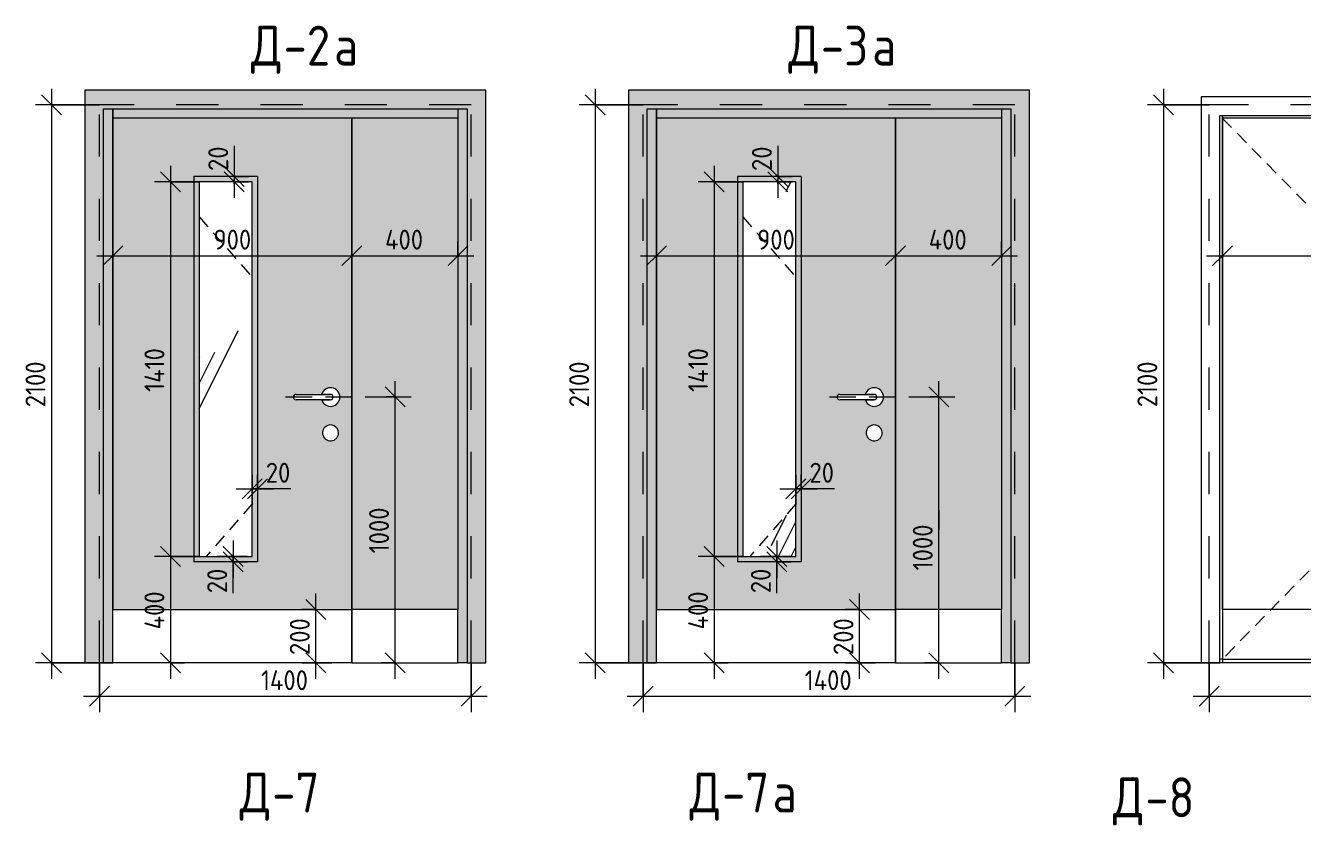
# Model space of a CAD drawing. Header units: millimetres. Extents: x -11619 to 28531, y -388 to 22769.
# Drawn here: x -11619 to -6810, y 19759 to 22769 of the extents above; entities that cross this region are included whole.
import ezdxf

# ---------------------------------------------------------------- set-up
doc = ezdxf.new("R2010")
doc.units = ezdxf.units.MM
for name, pattern in [('200_ШТРИХ__ш1_п0_6_', [80, 50, -30]), ('ADSK_Штрих_ш2 п1', [150, 100, -50]), ('Штрих', [317.5, 158.75, -158.75])]:
    doc.linetypes.add(name, pattern=pattern)
for name, color, linetype, lineweight in [('A-ANNO-DIMS', 7, 'Continuous', 9), ('A-ANNO-DIMS-50', 7, 'Continuous', 9), ('A-DETL-1', 7, 'ADSK_Штрих_ш2 п1', 9), ('A-DOOR', 7, 'Штрих', 9), ('A-DOOR-1', 7, 'Continuous', 9), ('A-DOOR-2', 7, '200_ШТРИХ__ш1_п0_6_', 9), ('A-DOOR-FRAM', 7, 'Continuous', 9), ('G-ANNO-TEXT', 7, 'Continuous', 9)]:
    doc.layers.add(name, color=color, linetype=linetype, lineweight=lineweight)
doc.styles.add('GOST Common', font='GOST_Common.ttf', dxfattribs={"width": 0.9, "height": 150})
doc.styles.add('ISOCPEUR', font='isocpeur.ttf', dxfattribs={"width": 0.9, "height": 75})
doc.dimstyles.new('ISO-1_5', dxfattribs={"dimscale": 304.8, "dimtxt": 74.698588, "dimasz": 0.246063, "dimexe": 0.19685, "dimexo": 0, "dimgap": 0, "dimtad": 1, "dimdec": 0, "dimrnd": 10, "dimzin": 0, "dimdsep": 46, "dimtxsty": 'ISOCPEUR', "dimblk1": 'OBLIQUE', "dimblk2": 'OBLIQUE', "dimsah": 1, "dimcen": 0.09, "dimdle": 0.19685, "dimazin": 0, "dimtfac": 1, "dimtdec": 4, "dimtix": 1, "dimtmove": 0, "dimatfit": 3, "dimfxl": 1, "dimtvp": 1, "dimtolj": 1, "dimtzin": 0, "dimarcsym": 2})
doc.dimstyles.new('ISO-1_5_1', dxfattribs={"dimscale": 304.8, "dimtxt": 74.698588, "dimasz": 0.246063, "dimexe": 0.19685, "dimexo": 0, "dimgap": 0, "dimtad": 1, "dimdec": 0, "dimrnd": 10, "dimzin": 0, "dimdsep": 46, "dimtxsty": 'ISOCPEUR', "dimblk1": 'OBLIQUE', "dimblk2": 'OBLIQUE', "dimsah": 1, "dimcen": 0.09, "dimdle": 0.19685, "dimazin": 0, "dimtfac": 1, "dimtdec": 4, "dimtix": 1, "dimtmove": 1, "dimatfit": 3, "dimfxl": 1, "dimtvp": 1, "dimtolj": 1, "dimtzin": 0, "dimarcsym": 2})
pattern_1 = [(63.435, (127, 63.5), (-511.167, 1533.495), [635, -381, 635, -381, -807.806]), (63.435, (127, 63.5), (-511.167, 1533.495), [-2032, 254, -553.806]), (63.435, (95.2, 95.2), (-511.167, 1533.495), [508, -635, 381, -381, -934.806]), (63.435, (95.2, 95.2), (-511.167, 1533.495), [-1905, 444.5, -490.306]), (63.435, (95.2, 190.5), (-511.167, 1533.495), [381, -762, 254, -381, -1061.806]), (63.435, (95.2, 190.5), (-511.167, 1533.495), [-1778, 571.5, -490.306]), (63.435, (190.5, 95.2), (-511.167, 1533.495), [381, -762, 317.5, -12809.3]), (63.435, (285.8, 190.5), (-511.167, 1533.495), [190.5, -952.5, 127, -12999.8]), (63.435, (127, 349.2), (-511.167, 1533.495), [127, -952.5, 127, -508, -1125.306]), (63.435, (127, 349.2), (-511.167, 1533.495), [-1714.5, 317.5, -807.806]), (63.435, (698.5, 254), (-511.167, 1533.495), [635, -952.5, 762, -503.006]), (63.435, (698.5, 158.8), (-511.167, 1533.495), [889, -635, 952.5, -376.006]), (63.435, (762, 190.5), (-511.167, 1533.495), [1016, -508, 762, -553.806]), (63.435, (857.2, 285.8), (-511.167, 1533.495), [635, -889, 508, -807.806]), (63.435, (762, 476.2), (-511.167, 1533.495), [317.5, -1270, 381, -871.306]), (63.435, (952.5, 381), (-511.167, 1533.495), [254, -1270, 254, -1061.806])]

# ---------------------------------------------------------------- blocks, each defined once
blk = doc.blocks.new('Family - ___-32274530-_Двери_ 1 этаж 23-33')
at = {"layer": 'A-DOOR'}
for p, q in [((-6060.8, 22471), (-7160.8, 22471)), ((-7160.8, 20371), (-7160.8, 22471)), ((-6060.8, 22471), (-7160.8, 22471)), ((-7160.8, 20371), (-7160.8, 22471)), ((-6060.8, 20371), (-6060.8, 22471)), ((-6060.8, 20371), (-6060.8, 22471))]:
    blk.add_line(p, q, dxfattribs=at)
at = {"layer": 'A-DOOR-1'}
for p, q in [((-6110.8, 22421), (-7110.8, 22421)), ((-7110.8, 20571), (-7110.8, 22421)), ((-6110.8, 22421), (-6110.8, 20571)), ((-6320.8, 21381), (-6190.8, 21381)), ((-6190.8, 21361), (-6320.8, 21361)), ((-6190.8, 21381), (-6224.4, 21381)), ((-6224.4, 21361), (-6190.8, 21361)), ((-6110.8, 20571), (-7110.8, 20571)), ((-7110.8, 20571), (-7110.8, 20385)), ((-6110.8, 20385), (-6110.8, 20571)), ((-7110.8, 20385), (-6110.8, 20385))]:
    blk.add_line(p, q, dxfattribs=at)
for centre, radius, start, end in [((-6190.8, 21371), 35, 0, 163.3985), ((-6320.8, 21371), 10, 90, 270), ((-6190.8, 21371), 35, 196.6015, 0), ((-6190.8, 21371), 10, 270, 90), ((-6190.8, 21371), 10, 270, 90), ((-6190.8, 21236), 30, 0, 188.1699), ((-6190.8, 21236), 30, 188.1699, 0)]:
    blk.add_arc(centre, radius, start, end, dxfattribs=at)
at = {"layer": 'A-DOOR-2'}
for p, q in [((-7112.2, 22421), (-6110.8, 21403)), ((-6110.8, 21403), (-6164.2, 21348.6)), ((-6168, 21344.7), (-7110.8, 20385))]:
    blk.add_line(p, q, dxfattribs=at)
at = {"layer": 'A-DOOR-FRAM'}
for p, q in [((-6030.8, 22501), (-7190.8, 22501)), ((-7190.8, 22501), (-7190.8, 20371)), ((-6030.8, 20371), (-6030.8, 22501)), ((-7120.8, 20371), (-7120.8, 22431)), ((-7120.8, 22431), (-6100.8, 22431)), ((-7110.8, 22421), (-7110.8, 22431)), ((-7110.8, 22431), (-7110.8, 20571)), ((-6110.8, 22421), (-7110.8, 22421)), ((-6110.8, 22431), (-6110.8, 22421)), ((-6110.8, 22431), (-6110.8, 20571)), ((-6100.8, 22431), (-6100.8, 20371)), ((-7190.8, 20371), (-7120.8, 20371)), ((-7110.8, 20385), (-7120.8, 20385)), ((-7110.8, 20371), (-7120.8, 20371)), ((-6100.8, 20371), (-7120.8, 20371)), ((-7110.8, 20385), (-7110.8, 20371)), ((-6110.8, 20385), (-6110.8, 20371)), ((-6100.8, 20385), (-6110.8, 20385)), ((-6100.8, 20371), (-6110.8, 20371)), ((-6100.8, 20371), (-6030.8, 20371))]:
    blk.add_line(p, q, dxfattribs=at)
blk = doc.blocks.new('Family - ___-32274635-_Двери_ 1 этаж 23-33')
at = {"layer": 'A-DOOR-1'}
h = blk.add_hatch(color=256, dxfattribs=at)
h.paths.add_polyline_path([(-10390.4, 20571), (-10390.4, 22421), (-11290.4, 22421), (-11290.4, 20571), (-10426.7, 20571)])
h.paths.add_polyline_path([(-10765.4, 20771), (-10965.4, 20771), (-10965.4, 22181), (-10765.4, 22181), (-10765.4, 21086.7)])
h.paths.add_polyline_path([(-10468.3, 21206), (-10475.7, 21206.4), (-10482.9, 21208.7), (-10489.2, 21212.6), (-10494.4, 21218), (-10498.5, 21225.7), (-10500.1, 21231.7), (-10500.1, 21239.8), (-10498.5, 21246.6), (-10494.4, 21253.8), (-10489.8, 21258.9), (-10483.5, 21263), (-10476.3, 21265.4), (-10468.8, 21265.9), (-10461.3, 21264.6), (-10454.5, 21261.4), (-10448.6, 21256.6), (-10444.2, 21250.5), (-10441.4, 21243.5), (-10440.4, 21236), (-10441.4, 21228.5), (-10444.1, 21221.6), (-10448.5, 21215.5), (-10454.2, 21210.7), (-10460.9, 21207.5), (-10466.3, 21206.4)])
h.paths.add_polyline_path([(-10469.9, 21336), (-10478.9, 21337), (-10487.3, 21340.3), (-10495, 21346.2), (-10500.3, 21352.7), (-10504.1, 21361), (-10603, 21361.3), (-10605.4, 21362.3), (-10607.5, 21363.9), (-10609.1, 21366), (-10610.1, 21368.4), (-10610.4, 21371), (-10610.1, 21373.6), (-10609.1, 21376), (-10607.5, 21378), (-10605.4, 21379.6), (-10603, 21380.6), (-10600.4, 21381), (-10504, 21381), (-10500.3, 21389.2), (-10494.6, 21396.3), (-10487.3, 21401.6), (-10478.9, 21404.9), (-10467.8, 21405.7), (-10460.9, 21404.7), (-10452.6, 21401.1), (-10445.5, 21395.5), (-10440, 21388.3), (-10436.6, 21379.9), (-10435.4, 21371), (-10437, 21361), (-10440, 21353.6), (-10446.4, 21345.7), (-10452.6, 21340.8), (-10460.9, 21337.3), (-10467.8, 21336.3)])
blk.add_hatch(color=256, dxfattribs=at).paths.add_polyline_path([(-10390.4, 20571), (-9990.4, 20571), (-9990.4, 22421), (-10390.4, 22421)])
h = blk.add_hatch(dxfattribs=at)
h.set_pattern_fill('FP_1', color=256, style=0, pattern_type=2)
h.set_pattern_definition(pattern_1)
h.paths.add_polyline_path([(-10965.4, 20771), (-10765.4, 20771), (-10765.4, 22181), (-10965.4, 22181), (-10965.4, 20984.3)])
at = {"layer": 'A-DOOR-FRAM'}
for points in [[(-11325.4, 20371), (-11325.4, 22456), (-9955.4, 22456), (-9955.4, 20371), (-9885.4, 20371), (-9885.4, 22526), (-11395.4, 22526), (-11395.4, 20371)], [(-11290.4, 20371), (-11290.4, 22456), (-11325.4, 22456), (-11325.4, 20371)], [(-10965.4, 22421), (-9990.4, 22421), (-9990.4, 22456), (-11290.4, 22456), (-11290.4, 22421)], [(-9990.4, 20371), (-9955.4, 20371), (-9955.4, 22456), (-9990.4, 22456), (-9990.4, 20567.8)]]:
    blk.add_hatch(color=256, dxfattribs=at).paths.add_polyline_path(points)
at = {"layer": 'A-DOOR'}
for p, q in [((-9940.4, 22471), (-11340.4, 22471)), ((-11340.4, 20371), (-11340.4, 22471)), ((-9940.4, 22471), (-11340.4, 22471)), ((-11340.4, 20371), (-11340.4, 22471)), ((-9940.4, 20371), (-9940.4, 22471)), ((-9940.4, 20371), (-9940.4, 22471))]:
    blk.add_line(p, q, dxfattribs=at)
at = {"layer": 'A-DOOR-1'}
for p, q in [((-10390.4, 22421), (-11290.4, 22421)), ((-11290.4, 20571), (-11290.4, 22421)), ((-10390.4, 22421), (-10390.4, 20571)), ((-9990.4, 22421), (-10390.4, 22421)), ((-10390.4, 20571), (-10390.4, 22421)), ((-9990.4, 22421), (-9990.4, 20571)), ((-10745.4, 22201), (-10985.4, 22201)), ((-10985.4, 22201), (-10985.4, 20751)), ((-10965.4, 22181), (-10965.4, 20771)), ((-10765.4, 22181), (-10965.4, 22181)), ((-10765.4, 20771), (-10765.4, 22181)), ((-10745.4, 22201), (-10745.4, 20751)), ((-10600.4, 21381), (-10470.4, 21381)), ((-10470.4, 21361), (-10600.4, 21361)), ((-10470.4, 21381), (-10504, 21381)), ((-10504, 21361), (-10470.4, 21361)), ((-10745.4, 20751), (-10985.4, 20751)), ((-10965.4, 20771), (-10765.4, 20771)), ((-11290.4, 20571), (-10390.4, 20571)), ((-11290.4, 20371), (-11290.4, 20571)), ((-10390.4, 20371), (-10390.4, 20571)), ((-9990.4, 20571), (-10390.4, 20571)), ((-10390.4, 20571), (-10390.4, 20371)), ((-9990.4, 20371), (-9990.4, 20571)), ((-10390.4, 20371), (-11290.4, 20371)), ((-10390.4, 20371), (-9990.4, 20371))]:
    blk.add_line(p, q, dxfattribs=at)
for centre, radius, start, end in [((-10470.4, 21371), 35, 0, 163.3985), ((-10600.4, 21371), 10, 90, 270), ((-10470.4, 21371), 35, 196.6015, 0), ((-10470.4, 21371), 10, 270, 90), ((-10470.4, 21371), 10, 270, 90), ((-10470.4, 21236), 30, 0, 188.1699), ((-10470.4, 21236), 30, 188.1699, 0)]:
    blk.add_arc(centre, radius, start, end, dxfattribs=at)
at = {"layer": 'A-DOOR-2'}
for p, q in [((-10965.4, 22049.8), (-10765.4, 21822.4)), ((-10765.4, 20968.9), (-10939.2, 20771))]:
    blk.add_line(p, q, dxfattribs=at)
at = {"layer": 'A-DOOR-FRAM'}
for p, q in [((-9885.4, 22526), (-11395.4, 22526)), ((-11395.4, 22526), (-11395.4, 20371)), ((-9885.4, 20371), (-9885.4, 22526)), ((-11325.4, 20371), (-11325.4, 22456)), ((-11325.4, 22456), (-9955.4, 22456)), ((-11290.4, 22421), (-11290.4, 22456)), ((-11290.4, 22456), (-11290.4, 20571)), ((-9990.4, 22421), (-11290.4, 22421)), ((-9990.4, 22456), (-9990.4, 22421)), ((-9990.4, 22456), (-9990.4, 20571)), ((-9955.4, 22456), (-9955.4, 20371)), ((-11395.4, 20371), (-11325.4, 20371)), ((-11290.4, 20371), (-11325.4, 20371)), ((-9955.4, 20371), (-9990.4, 20371)), ((-9955.4, 20371), (-9885.4, 20371))]:
    blk.add_line(p, q, dxfattribs=at)
blk = doc.blocks.new('Family - ___-32274648-_Двери_ 1 этаж 23-33')
at = {"layer": 'A-DOOR-1'}
h = blk.add_hatch(color=256, dxfattribs=at)
h.paths.add_polyline_path([(-9242.7, 20571), (-8342.7, 20571), (-8342.7, 22421), (-9242.7, 22421)])
h.paths.add_polyline_path([(-8717.7, 20771), (-8917.7, 20771), (-8917.7, 22181), (-8717.7, 22181), (-8717.7, 21605.6)])
h.paths.add_polyline_path([(-8420.5, 21206), (-8428, 21206.4), (-8435.1, 21208.7), (-8441.5, 21212.6), (-8446.7, 21218), (-8450.7, 21225.7), (-8452.4, 21231.7), (-8452.4, 21239.8), (-8450.7, 21246.6), (-8446.7, 21253.8), (-8442.1, 21258.9), (-8435.7, 21263), (-8428.6, 21265.4), (-8421, 21265.9), (-8413.6, 21264.6), (-8406.7, 21261.4), (-8400.9, 21256.6), (-8396.4, 21250.5), (-8393.6, 21243.5), (-8392.7, 21236), (-8393.6, 21228.5), (-8396.3, 21221.6), (-8400.7, 21215.5), (-8406.5, 21210.7), (-8414.2, 21207.3), (-8418.5, 21206.4)])
h.paths.add_polyline_path([(-8422.1, 21336), (-8431.1, 21337), (-8439.6, 21340.3), (-8447.3, 21346.2), (-8452.5, 21352.7), (-8456.2, 21361), (-8555.3, 21361.3), (-8557.7, 21362.3), (-8559.7, 21363.9), (-8561.3, 21366), (-8562.3, 21368.4), (-8562.7, 21371), (-8562.3, 21373.6), (-8561.3, 21376), (-8559.7, 21378), (-8557.7, 21379.6), (-8555.3, 21380.6), (-8552.7, 21381), (-8456.2, 21381), (-8452.5, 21389.2), (-8446.9, 21396.3), (-8439.6, 21401.6), (-8431.1, 21404.9), (-8420.1, 21405.7), (-8413.2, 21404.7), (-8404.9, 21401.1), (-8397.7, 21395.5), (-8392.3, 21388.3), (-8388.8, 21379.9), (-8387.7, 21371), (-8388.8, 21362), (-8392.3, 21353.6), (-8398.1, 21346.2), (-8404.9, 21340.8), (-8415.1, 21337), (-8420.1, 21336.3)])
blk.add_hatch(color=256, dxfattribs=at).paths.add_polyline_path([(-7949.7, 20571), (-7942.7, 20571), (-7942.7, 22421), (-8342.7, 22421), (-8342.7, 20571)])
h = blk.add_hatch(dxfattribs=at)
h.set_pattern_fill('FP_1', color=256, style=0, pattern_type=2)
h.set_pattern_definition(pattern_1)
h.paths.add_polyline_path([(-8917.7, 20771), (-8717.7, 20771), (-8717.7, 22181), (-8917.7, 22181), (-8917.7, 20984.3)])
at = {"layer": 'A-DOOR-FRAM'}
for points in [[(-7837.7, 20371), (-7837.7, 22526), (-9347.7, 22526), (-9347.7, 20371), (-9277.7, 20371), (-9277.7, 22456), (-7907.7, 22456), (-7907.7, 20371), (-7899.3, 20371)], [(-9277.7, 20371), (-9242.7, 20371), (-9242.7, 22456), (-9277.7, 22456), (-9277.7, 20567.8)], [(-9242.7, 22421), (-7942.7, 22421), (-7942.7, 22456), (-9242.7, 22456)], [(-7907.7, 20371), (-7907.7, 22456), (-7942.7, 22456), (-7942.7, 20371)]]:
    blk.add_hatch(color=256, dxfattribs=at).paths.add_polyline_path(points)
at = {"layer": 'A-DOOR'}
for p, q in [((-7892.7, 22471), (-9292.7, 22471)), ((-9292.7, 20371), (-9292.7, 22471)), ((-7892.7, 22471), (-9292.7, 22471)), ((-9292.7, 20371), (-9292.7, 22471)), ((-7892.7, 20371), (-7892.7, 22471)), ((-7892.7, 20371), (-7892.7, 22471))]:
    blk.add_line(p, q, dxfattribs=at)
at = {"layer": 'A-DOOR-1'}
for p, q in [((-8342.7, 22421), (-9242.7, 22421)), ((-9242.7, 20571), (-9242.7, 22421)), ((-8342.7, 22421), (-8342.7, 20571)), ((-7942.7, 22421), (-8342.7, 22421)), ((-8342.7, 20571), (-8342.7, 22421)), ((-7942.7, 22421), (-7942.7, 20571)), ((-8697.7, 22201), (-8937.7, 22201)), ((-8937.7, 22201), (-8937.7, 20751)), ((-8917.7, 22181), (-8917.7, 20771)), ((-8717.7, 22181), (-8917.7, 22181)), ((-8717.7, 20771), (-8717.7, 22181)), ((-8697.7, 22201), (-8697.7, 20751)), ((-8552.7, 21381), (-8422.7, 21381)), ((-8422.7, 21361), (-8552.7, 21361)), ((-8422.7, 21381), (-8456.2, 21381)), ((-8456.2, 21361), (-8422.7, 21361)), ((-8697.7, 20751), (-8937.7, 20751)), ((-8917.7, 20771), (-8717.7, 20771)), ((-9242.7, 20571), (-8342.7, 20571)), ((-9242.7, 20371), (-9242.7, 20571)), ((-8342.7, 20371), (-8342.7, 20571)), ((-7942.7, 20571), (-8342.7, 20571)), ((-8342.7, 20571), (-8342.7, 20371)), ((-7942.7, 20371), (-7942.7, 20571)), ((-8342.7, 20371), (-9242.7, 20371)), ((-8342.7, 20371), (-7942.7, 20371))]:
    blk.add_line(p, q, dxfattribs=at)
for centre, radius, start, end in [((-8422.7, 21371), 35, 0, 163.3985), ((-8552.7, 21371), 10, 90, 270), ((-8422.7, 21371), 35, 196.6015, 0), ((-8422.7, 21371), 10, 270, 90), ((-8422.7, 21371), 10, 270, 90), ((-8422.7, 21236), 30, 0, 188.1699), ((-8422.7, 21236), 30, 188.1699, 0)]:
    blk.add_arc(centre, radius, start, end, dxfattribs=at)
at = {"layer": 'A-DOOR-2'}
for p, q in [((-8917.7, 22049.8), (-8717.7, 21822.4)), ((-8717.7, 20968.9), (-8891.5, 20771))]:
    blk.add_line(p, q, dxfattribs=at)
at = {"layer": 'A-DOOR-FRAM'}
for p, q in [((-7837.7, 22526), (-9347.7, 22526)), ((-9347.7, 22526), (-9347.7, 20371)), ((-7837.7, 20371), (-7837.7, 22526)), ((-9277.7, 20371), (-9277.7, 22456)), ((-9277.7, 22456), (-7907.7, 22456)), ((-9242.7, 22421), (-9242.7, 22456)), ((-9242.7, 22456), (-9242.7, 20571)), ((-7942.7, 22421), (-9242.7, 22421)), ((-7942.7, 22456), (-7942.7, 22421)), ((-7942.7, 22456), (-7942.7, 20571)), ((-7907.7, 22456), (-7907.7, 20371)), ((-9347.7, 20371), (-9277.7, 20371)), ((-9242.7, 20371), (-9277.7, 20371)), ((-7907.7, 20371), (-7942.7, 20371)), ((-7907.7, 20371), (-7837.7, 20371))]:
    blk.add_line(p, q, dxfattribs=at)
blk = doc.blocks.new('DIMBLOCK14-_Двери_ 1 этаж 23-33')
at = {"layer": 'A-ANNO-DIMS-50', "lineweight": 20}
for p, q in [((-7333.5, 22471), (-7371, 22508.5)), ((-7333.5, 22471), (-7296, 22433.5)), ((-7333.5, 20371), (-7371, 20408.5)), ((-7333.5, 20371), (-7296, 20333.5))]:
    blk.add_line(p, q, dxfattribs=at)
at = {"layer": 'A-ANNO-DIMS-50'}
for p, q in [((-7333.5, 22531), (-7333.5, 20311)), ((-7160.8, 22471), (-7393.5, 22471)), ((-7333.5, 22471), (-7160.8, 22471)), ((-7120.8, 20371), (-7393.5, 20371)), ((-7333.5, 20371), (-7120.8, 20371))]:
    blk.add_line(p, q, dxfattribs=at)
at = {"layer": 'A-ANNO-DIMS-50', "color": 0, "insert": (-7431.4, 21332.6), "char_height": 75, "width": 212.029, "attachment_point": 1, "rotation": 90, "line_spacing_factor": 1.149209, "style": 'ISOCPEUR'}
blk.add_mtext('2100', dxfattribs=at)
blk = doc.blocks.new('_Oblique')
at = {"color": 0, "linetype": 'ByBlock', "lineweight": -2}
blk.add_line((-0.5, -0.5), (0.5, 0.5), dxfattribs=at)
blk = doc.blocks.new('DIMBLOCK15-_Двери_ 1 этаж 23-33')
at = {"layer": 'A-ANNO-DIMS-50'}
for p, q in [((-7160.8, 20371), (-7160.8, 20184.7)), ((-7160.8, 20244.7), (-7160.8, 20371)), ((-6060.8, 20371), (-6060.8, 20184.7)), ((-6060.8, 20244.7), (-6060.8, 20371)), ((-7220.8, 20244.7), (-6000.8, 20244.7))]:
    blk.add_line(p, q, dxfattribs=at)
at = {"layer": 'A-ANNO-DIMS-50', "lineweight": 20}
for p, q in [((-7160.8, 20244.7), (-7123.3, 20282.2)), ((-6060.8, 20244.7), (-6023.3, 20282.2)), ((-7160.8, 20244.7), (-7198.3, 20207.2)), ((-6060.8, 20244.7), (-6098.3, 20207.2))]:
    blk.add_line(p, q, dxfattribs=at)
at = {"layer": 'A-ANNO-DIMS-50', "color": 0, "insert": (-6692.7, 20342.7), "char_height": 75, "width": 196.515, "attachment_point": 1, "line_spacing_factor": 1.149209, "style": 'ISOCPEUR'}
blk.add_mtext('1100', dxfattribs=at)
blk = doc.blocks.new('DIMBLOCK38-_Двери_ 1 этаж 23-33')
at = {"layer": 'A-ANNO-DIMS-50'}
for p, q in [((-11340.4, 20371), (-11340.4, 20184.7)), ((-11340.4, 20244.7), (-11340.4, 20371)), ((-9940.4, 20371), (-9940.4, 20184.7)), ((-9940.4, 20244.7), (-9940.4, 20371)), ((-11400.4, 20244.7), (-9880.4, 20244.7))]:
    blk.add_line(p, q, dxfattribs=at)
at = {"layer": 'A-ANNO-DIMS-50', "lineweight": 20}
for p, q in [((-11340.4, 20244.7), (-11302.9, 20282.2)), ((-9940.4, 20244.7), (-9902.9, 20282.2)), ((-11340.4, 20244.7), (-11377.9, 20207.2)), ((-9940.4, 20244.7), (-9977.9, 20207.2))]:
    blk.add_line(p, q, dxfattribs=at)
at = {"layer": 'A-ANNO-DIMS-50', "color": 0, "insert": (-10732.4, 20342.7), "char_height": 75, "width": 220.648, "attachment_point": 1, "line_spacing_factor": 1.149209, "style": 'ISOCPEUR'}
blk.add_mtext('1400', dxfattribs=at)
blk = doc.blocks.new('DIMBLOCK39-_Двери_ 1 этаж 23-33')
at = {"layer": 'A-ANNO-DIMS-50', "lineweight": 20}
for p, q in [((-10525.9, 20571), (-10563.4, 20608.5)), ((-10525.9, 20571), (-10488.4, 20533.5)), ((-10525.9, 20371), (-10563.4, 20408.5)), ((-10525.9, 20371), (-10488.4, 20333.5))]:
    blk.add_line(p, q, dxfattribs=at)
at = {"layer": 'A-ANNO-DIMS-50'}
for p, q in [((-10525.9, 20311), (-10525.9, 20631)), ((-10578.9, 20571), (-10465.9, 20571)), ((-10525.9, 20571), (-10578.9, 20571)), ((-10578.9, 20371), (-10465.9, 20371)), ((-10525.9, 20371), (-10578.9, 20371))]:
    blk.add_line(p, q, dxfattribs=at)
at = {"layer": 'A-ANNO-DIMS-50', "color": 0, "insert": (-10623.8, 20399.9), "char_height": 75, "width": 170.658, "attachment_point": 1, "rotation": 90, "line_spacing_factor": 1.149209, "style": 'ISOCPEUR'}
blk.add_mtext('200', dxfattribs=at)
blk = doc.blocks.new('DIMBLOCK40-_Двери_ 1 этаж 23-33')
at = {"layer": 'A-ANNO-DIMS-50'}
for p, q in [((-11073.2, 22241), (-11073.2, 20771)), ((-10965.4, 22181), (-11133.2, 22181)), ((-11073.2, 22181), (-10965.4, 22181)), ((-10965.4, 20771), (-11133.2, 20771)), ((-11073.2, 20771), (-10965.4, 20771))]:
    blk.add_line(p, q, dxfattribs=at)
at = {"layer": 'A-ANNO-DIMS-50', "lineweight": 20}
for p, q in [((-11073.2, 22181), (-11110.7, 22218.5)), ((-11073.2, 22181), (-11035.7, 22143.5)), ((-11073.2, 20771), (-11110.7, 20808.5)), ((-11073.2, 20771), (-11035.7, 20733.5))]:
    blk.add_line(p, q, dxfattribs=at)
at = {"layer": 'A-ANNO-DIMS-50', "color": 0, "insert": (-11171.2, 21390.5), "char_height": 75, "width": 205.134, "attachment_point": 1, "rotation": 90, "line_spacing_factor": 1.149209, "style": 'ISOCPEUR'}
blk.add_mtext('1410', dxfattribs=at)
blk = doc.blocks.new('DIMBLOCK41-_Двери_ 1 этаж 23-33')
at = {"layer": 'A-ANNO-DIMS-50', "lineweight": 20}
for p, q in [((-11073.2, 20771), (-11110.7, 20808.5)), ((-11073.2, 20771), (-11035.7, 20733.5)), ((-11073.2, 20371), (-11110.7, 20408.5)), ((-11073.2, 20371), (-11035.7, 20333.5))]:
    blk.add_line(p, q, dxfattribs=at)
at = {"layer": 'A-ANNO-DIMS-50'}
for p, q in [((-10965.4, 20771), (-11133.2, 20771)), ((-11073.2, 20771), (-11073.2, 20311)), ((-11073.2, 20771), (-10965.4, 20771)), ((-11020.2, 20371), (-11133.2, 20371)), ((-11073.2, 20371), (-11020.2, 20371))]:
    blk.add_line(p, q, dxfattribs=at)
at = {"layer": 'A-ANNO-DIMS-50', "color": 0, "insert": (-11171.2, 20496.3), "char_height": 75, "width": 179.277, "attachment_point": 1, "rotation": 90, "line_spacing_factor": 1.149209, "style": 'ISOCPEUR'}
blk.add_mtext('400', dxfattribs=at)
blk = doc.blocks.new('DIMBLOCK42-_Двери_ 1 этаж 23-33')
at = {"layer": 'A-ANNO-DIMS-50'}
for p, q in [((-10836.9, 20831), (-10836.9, 20691)), ((-10836.9, 20777.6), (-10836.9, 20761)), ((-10836.9, 20632.8), (-10836.9, 20777.6)), ((-10783.9, 20771), (-10896.9, 20771)), ((-10783.9, 20751), (-10896.9, 20751)), ((-10836.9, 20771), (-10783.9, 20771)), ((-10836.9, 20751), (-10783.9, 20751))]:
    blk.add_line(p, q, dxfattribs=at)
at = {"layer": 'A-ANNO-DIMS-50', "lineweight": 20}
for p, q in [((-10836.9, 20771), (-10874.4, 20808.5)), ((-10836.9, 20751), (-10874.4, 20788.5)), ((-10836.9, 20771), (-10799.4, 20733.5)), ((-10836.9, 20751), (-10799.4, 20713.5))]:
    blk.add_line(p, q, dxfattribs=at)
at = {"layer": 'A-ANNO-DIMS-50', "color": 0, "insert": (-10934.9, 20632.8), "char_height": 75, "width": 113.772, "attachment_point": 1, "rotation": 90, "line_spacing_factor": 1.149209, "style": 'ISOCPEUR'}
blk.add_mtext('20', dxfattribs=at)
blk = doc.blocks.new('DIMBLOCK43-_Двери_ 1 этаж 23-33')
at = {"layer": 'A-ANNO-DIMS-50'}
for p, q in [((-10765.4, 21078.6), (-10765.4, 20965.6)), ((-10765.4, 21025.6), (-10765.4, 21078.6)), ((-10745.4, 21078.6), (-10745.4, 20965.6)), ((-10745.4, 21025.6), (-10745.4, 21078.6)), ((-10825.4, 21025.6), (-10685.4, 21025.6)), ((-10764.2, 21025.6), (-10755.4, 21025.6)), ((-10619.4, 21025.6), (-10764.2, 21025.6))]:
    blk.add_line(p, q, dxfattribs=at)
at = {"layer": 'A-ANNO-DIMS-50', "lineweight": 20}
for p, q in [((-10765.4, 21025.6), (-10802.9, 20988.1)), ((-10745.4, 21025.6), (-10782.9, 20988.1)), ((-10765.4, 21025.6), (-10727.9, 21063.1)), ((-10745.4, 21025.6), (-10707.9, 21063.1))]:
    blk.add_line(p, q, dxfattribs=at)
at = {"layer": 'A-ANNO-DIMS-50', "color": 0, "insert": (-10714.2, 21123.6), "char_height": 75, "width": 113.772, "attachment_point": 1, "line_spacing_factor": 1.149209, "style": 'ISOCPEUR'}
blk.add_mtext('20', dxfattribs=at)
blk = doc.blocks.new('DIMBLOCK44-_Двери_ 1 этаж 23-33')
at = {"layer": 'A-ANNO-DIMS-50'}
for p, q in [((-10833.1, 22316.7), (-10833.1, 22171.9)), ((-10833.1, 22261), (-10833.1, 22121)), ((-10780, 22201), (-10893.1, 22201)), ((-10780, 22181), (-10893.1, 22181)), ((-10833.1, 22201), (-10780, 22201)), ((-10833.1, 22171.9), (-10833.1, 22191)), ((-10833.1, 22181), (-10780, 22181))]:
    blk.add_line(p, q, dxfattribs=at)
at = {"layer": 'A-ANNO-DIMS-50', "lineweight": 20}
for p, q in [((-10833.1, 22201), (-10870.6, 22238.5)), ((-10833.1, 22181), (-10870.6, 22218.5)), ((-10833.1, 22201), (-10795.6, 22163.5)), ((-10833.1, 22181), (-10795.6, 22143.5))]:
    blk.add_line(p, q, dxfattribs=at)
at = {"layer": 'A-ANNO-DIMS-50', "color": 0, "insert": (-10931, 22221.9), "char_height": 75, "width": 113.772, "attachment_point": 1, "rotation": 90, "line_spacing_factor": 1.149209, "style": 'ISOCPEUR'}
blk.add_mtext('20', dxfattribs=at)
blk = doc.blocks.new('DIMBLOCK45-_Двери_ 1 этаж 23-33')
at = {"layer": 'A-ANNO-DIMS-50', "lineweight": 20}
for p, q in [((-11521.2, 22471), (-11558.7, 22508.5)), ((-11521.2, 22471), (-11483.7, 22433.5)), ((-11521.2, 20371), (-11558.7, 20408.5)), ((-11521.2, 20371), (-11483.7, 20333.5))]:
    blk.add_line(p, q, dxfattribs=at)
at = {"layer": 'A-ANNO-DIMS-50'}
for p, q in [((-11521.2, 22531), (-11521.2, 20311)), ((-11340.4, 22471), (-11581.2, 22471)), ((-11521.2, 22471), (-11340.4, 22471)), ((-11290.4, 20371), (-11581.2, 20371)), ((-11521.2, 20371), (-11290.4, 20371))]:
    blk.add_line(p, q, dxfattribs=at)
at = {"layer": 'A-ANNO-DIMS-50', "color": 0, "insert": (-11619.2, 21332.6), "char_height": 75, "width": 212.029, "attachment_point": 1, "rotation": 90, "line_spacing_factor": 1.149209, "style": 'ISOCPEUR'}
blk.add_mtext('2100', dxfattribs=at)
blk = doc.blocks.new('DIMBLOCK46-_Двери_ 1 этаж 23-33')
at = {"layer": 'A-ANNO-DIMS-50'}
for p, q in [((-11290.4, 21956.1), (-11290.4, 21843.1)), ((-11290.4, 21903.1), (-11290.4, 21956.1)), ((-10390.4, 20571), (-10390.4, 21963.1)), ((-11350.4, 21903.1), (-10390.4, 21903.1)), ((-10390.4, 21903.1), (-10390.4, 20571))]:
    blk.add_line(p, q, dxfattribs=at)
at = {"layer": 'A-ANNO-DIMS-50', "lineweight": 20}
for p, q in [((-11290.4, 21903.1), (-11252.9, 21940.6)), ((-10390.4, 21903.1), (-10352.9, 21940.6)), ((-11290.4, 21903.1), (-11327.9, 21865.6)), ((-10390.4, 21903.1), (-10427.9, 21865.6))]:
    blk.add_line(p, q, dxfattribs=at)
at = {"layer": 'A-ANNO-DIMS-50', "color": 0, "insert": (-10911.5, 22001.1), "char_height": 75, "width": 170.658, "attachment_point": 1, "line_spacing_factor": 1.149209, "style": 'ISOCPEUR'}
blk.add_mtext('900', dxfattribs=at)
blk = doc.blocks.new('DIMBLOCK47-_Двери_ 1 этаж 23-33')
at = {"layer": 'A-ANNO-DIMS-50'}
for p, q in [((-10390.4, 20571), (-10390.4, 21963.1)), ((-9990.4, 21956.1), (-9990.4, 21843.1)), ((-9990.4, 21903.1), (-9990.4, 21956.1)), ((-10390.4, 21903.1), (-9930.4, 21903.1)), ((-10390.4, 21903.1), (-10390.4, 20571))]:
    blk.add_line(p, q, dxfattribs=at)
at = {"layer": 'A-ANNO-DIMS-50', "lineweight": 20}
for p, q in [((-10390.4, 21903.1), (-10352.9, 21940.6)), ((-9990.4, 21903.1), (-9952.9, 21940.6)), ((-10390.4, 21903.1), (-10427.9, 21865.6)), ((-9990.4, 21903.1), (-10027.9, 21865.6))]:
    blk.add_line(p, q, dxfattribs=at)
at = {"layer": 'A-ANNO-DIMS-50', "color": 0, "insert": (-10265.1, 22001.1), "char_height": 75, "width": 179.277, "attachment_point": 1, "line_spacing_factor": 1.149209, "style": 'ISOCPEUR'}
blk.add_mtext('400', dxfattribs=at)
blk = doc.blocks.new('DIMBLOCK48-_Двери_ 1 этаж 23-33')
at = {"layer": 'A-ANNO-DIMS-50', "lineweight": 20}
for p, q in [((-10227.2, 21371.4), (-10264.7, 21408.9)), ((-10227.2, 21371.4), (-10189.7, 21333.9)), ((-10227.2, 20371), (-10264.7, 20408.5)), ((-10227.2, 20371), (-10189.7, 20333.5))]:
    blk.add_line(p, q, dxfattribs=at)
at = {"layer": 'A-ANNO-DIMS-50'}
for p, q in [((-10227.2, 20311), (-10227.2, 21431.4)), ((-10259.5, 21371.4), (-10167.2, 21371.4)), ((-10227.2, 21371.4), (-10259.5, 21371.4)), ((-10280.2, 20371), (-10167.2, 20371)), ((-10227.2, 20371), (-10280.2, 20371))]:
    blk.add_line(p, q, dxfattribs=at)
at = {"layer": 'A-ANNO-DIMS-50', "color": 0, "insert": (-10325.2, 20782.8), "char_height": 75, "width": 212.029, "attachment_point": 1, "rotation": 90, "line_spacing_factor": 1.149209, "style": 'ISOCPEUR'}
blk.add_mtext('1000', dxfattribs=at)
blk = doc.blocks.new('DIMBLOCK49-_Двери_ 1 этаж 23-33')
at = {"layer": 'A-ANNO-DIMS-50'}
for p, q in [((-9292.7, 20371), (-9292.7, 20184.7)), ((-9292.7, 20244.7), (-9292.7, 20371)), ((-7892.7, 20371), (-7892.7, 20184.7)), ((-7892.7, 20244.7), (-7892.7, 20371)), ((-9352.7, 20244.7), (-7832.7, 20244.7))]:
    blk.add_line(p, q, dxfattribs=at)
at = {"layer": 'A-ANNO-DIMS-50', "lineweight": 20}
for p, q in [((-9292.7, 20244.7), (-9255.2, 20282.2)), ((-7892.7, 20244.7), (-7855.2, 20282.2)), ((-9292.7, 20244.7), (-9330.2, 20207.2)), ((-7892.7, 20244.7), (-7930.2, 20207.2))]:
    blk.add_line(p, q, dxfattribs=at)
at = {"layer": 'A-ANNO-DIMS-50', "color": 0, "insert": (-8684.6, 20342.7), "char_height": 75, "width": 220.648, "attachment_point": 1, "line_spacing_factor": 1.149209, "style": 'ISOCPEUR'}
blk.add_mtext('1400', dxfattribs=at)
blk = doc.blocks.new('DIMBLOCK50-_Двери_ 1 этаж 23-33')
at = {"layer": 'A-ANNO-DIMS-50', "lineweight": 20}
for p, q in [((-8478.1, 20571), (-8515.6, 20608.5)), ((-8478.1, 20571), (-8440.6, 20533.5)), ((-8478.1, 20371), (-8515.6, 20408.5)), ((-8478.1, 20371), (-8440.6, 20333.5))]:
    blk.add_line(p, q, dxfattribs=at)
at = {"layer": 'A-ANNO-DIMS-50'}
for p, q in [((-8478.1, 20311), (-8478.1, 20631)), ((-8531.2, 20571), (-8418.1, 20571)), ((-8478.1, 20571), (-8531.2, 20571)), ((-8531.2, 20371), (-8418.1, 20371)), ((-8478.1, 20371), (-8531.2, 20371))]:
    blk.add_line(p, q, dxfattribs=at)
at = {"layer": 'A-ANNO-DIMS-50', "color": 0, "insert": (-8576.1, 20399.9), "char_height": 75, "width": 170.658, "attachment_point": 1, "rotation": 90, "line_spacing_factor": 1.149209, "style": 'ISOCPEUR'}
blk.add_mtext('200', dxfattribs=at)
blk = doc.blocks.new('DIMBLOCK51-_Двери_ 1 этаж 23-33')
at = {"layer": 'A-ANNO-DIMS-50'}
for p, q in [((-9025.5, 22241), (-9025.5, 20771)), ((-8917.7, 22181), (-9085.5, 22181)), ((-9025.5, 22181), (-8917.7, 22181)), ((-8917.7, 20771), (-9085.5, 20771)), ((-9025.5, 20771), (-8917.7, 20771))]:
    blk.add_line(p, q, dxfattribs=at)
at = {"layer": 'A-ANNO-DIMS-50', "lineweight": 20}
for p, q in [((-9025.5, 22181), (-9063, 22218.5)), ((-9025.5, 22181), (-8988, 22143.5)), ((-9025.5, 20771), (-9063, 20808.5)), ((-9025.5, 20771), (-8988, 20733.5))]:
    blk.add_line(p, q, dxfattribs=at)
at = {"layer": 'A-ANNO-DIMS-50', "color": 0, "insert": (-9123.5, 21390.5), "char_height": 75, "width": 205.134, "attachment_point": 1, "rotation": 90, "line_spacing_factor": 1.149209, "style": 'ISOCPEUR'}
blk.add_mtext('1410', dxfattribs=at)
blk = doc.blocks.new('DIMBLOCK52-_Двери_ 1 этаж 23-33')
at = {"layer": 'A-ANNO-DIMS-50', "lineweight": 20}
for p, q in [((-9025.5, 20771), (-9063, 20808.5)), ((-9025.5, 20771), (-8988, 20733.5)), ((-9025.5, 20371), (-9063, 20408.5)), ((-9025.5, 20371), (-8988, 20333.5))]:
    blk.add_line(p, q, dxfattribs=at)
at = {"layer": 'A-ANNO-DIMS-50'}
for p, q in [((-8917.7, 20771), (-9085.5, 20771)), ((-9025.5, 20771), (-9025.5, 20311)), ((-9025.5, 20771), (-8917.7, 20771)), ((-8972.5, 20371), (-9085.5, 20371)), ((-9025.5, 20371), (-8972.5, 20371))]:
    blk.add_line(p, q, dxfattribs=at)
at = {"layer": 'A-ANNO-DIMS-50', "color": 0, "insert": (-9123.5, 20496.3), "char_height": 75, "width": 179.277, "attachment_point": 1, "rotation": 90, "line_spacing_factor": 1.149209, "style": 'ISOCPEUR'}
blk.add_mtext('400', dxfattribs=at)
blk = doc.blocks.new('DIMBLOCK53-_Двери_ 1 этаж 23-33')
at = {"layer": 'A-ANNO-DIMS-50'}
for p, q in [((-8789.2, 20831), (-8789.2, 20691)), ((-8789.2, 20777.6), (-8789.2, 20761)), ((-8789.2, 20632.8), (-8789.2, 20777.6)), ((-8736.2, 20771), (-8849.2, 20771)), ((-8736.2, 20751), (-8849.2, 20751)), ((-8789.2, 20771), (-8736.2, 20771)), ((-8789.2, 20751), (-8736.2, 20751))]:
    blk.add_line(p, q, dxfattribs=at)
at = {"layer": 'A-ANNO-DIMS-50', "lineweight": 20}
for p, q in [((-8789.2, 20771), (-8826.7, 20808.5)), ((-8789.2, 20751), (-8826.7, 20788.5)), ((-8789.2, 20771), (-8751.7, 20733.5)), ((-8789.2, 20751), (-8751.7, 20713.5))]:
    blk.add_line(p, q, dxfattribs=at)
at = {"layer": 'A-ANNO-DIMS-50', "color": 0, "insert": (-8887.2, 20632.8), "char_height": 75, "width": 113.772, "attachment_point": 1, "rotation": 90, "line_spacing_factor": 1.149209, "style": 'ISOCPEUR'}
blk.add_mtext('20', dxfattribs=at)
blk = doc.blocks.new('DIMBLOCK54-_Двери_ 1 этаж 23-33')
at = {"layer": 'A-ANNO-DIMS-50'}
for p, q in [((-8717.7, 21078.6), (-8717.7, 20965.6)), ((-8717.7, 21025.6), (-8717.7, 21078.6)), ((-8697.7, 21078.6), (-8697.7, 20965.6)), ((-8697.7, 21025.6), (-8697.7, 21078.6)), ((-8777.7, 21025.6), (-8637.7, 21025.6)), ((-8716.5, 21025.6), (-8707.7, 21025.6)), ((-8571.7, 21025.6), (-8716.5, 21025.6))]:
    blk.add_line(p, q, dxfattribs=at)
at = {"layer": 'A-ANNO-DIMS-50', "lineweight": 20}
for p, q in [((-8717.7, 21025.6), (-8755.2, 20988.1)), ((-8697.7, 21025.6), (-8735.2, 20988.1)), ((-8717.7, 21025.6), (-8680.2, 21063.1)), ((-8697.7, 21025.6), (-8660.2, 21063.1))]:
    blk.add_line(p, q, dxfattribs=at)
at = {"layer": 'A-ANNO-DIMS-50', "color": 0, "insert": (-8666.5, 21123.6), "char_height": 75, "width": 113.772, "attachment_point": 1, "line_spacing_factor": 1.149209, "style": 'ISOCPEUR'}
blk.add_mtext('20', dxfattribs=at)
blk = doc.blocks.new('DIMBLOCK55-_Двери_ 1 этаж 23-33')
at = {"layer": 'A-ANNO-DIMS-50'}
for p, q in [((-8785.3, 22316.7), (-8785.3, 22171.9)), ((-8785.3, 22261), (-8785.3, 22121)), ((-8732.3, 22201), (-8845.3, 22201)), ((-8732.3, 22181), (-8845.3, 22181)), ((-8785.3, 22201), (-8732.3, 22201)), ((-8785.3, 22171.9), (-8785.3, 22191)), ((-8785.3, 22181), (-8732.3, 22181))]:
    blk.add_line(p, q, dxfattribs=at)
at = {"layer": 'A-ANNO-DIMS-50', "lineweight": 20}
for p, q in [((-8785.3, 22201), (-8822.8, 22238.5)), ((-8785.3, 22181), (-8822.8, 22218.5)), ((-8785.3, 22201), (-8747.8, 22163.5)), ((-8785.3, 22181), (-8747.8, 22143.5))]:
    blk.add_line(p, q, dxfattribs=at)
at = {"layer": 'A-ANNO-DIMS-50', "color": 0, "insert": (-8883.3, 22221.9), "char_height": 75, "width": 113.772, "attachment_point": 1, "rotation": 90, "line_spacing_factor": 1.149209, "style": 'ISOCPEUR'}
blk.add_mtext('20', dxfattribs=at)
blk = doc.blocks.new('DIMBLOCK56-_Двери_ 1 этаж 23-33')
at = {"layer": 'A-ANNO-DIMS-50', "lineweight": 20}
for p, q in [((-9473.5, 22471), (-9511, 22508.5)), ((-9473.5, 22471), (-9436, 22433.5)), ((-9473.5, 20371), (-9511, 20408.5)), ((-9473.5, 20371), (-9436, 20333.5))]:
    blk.add_line(p, q, dxfattribs=at)
at = {"layer": 'A-ANNO-DIMS-50'}
for p, q in [((-9473.5, 22531), (-9473.5, 20311)), ((-9292.7, 22471), (-9533.5, 22471)), ((-9473.5, 22471), (-9292.7, 22471)), ((-9242.7, 20371), (-9533.5, 20371)), ((-9473.5, 20371), (-9242.7, 20371))]:
    blk.add_line(p, q, dxfattribs=at)
at = {"layer": 'A-ANNO-DIMS-50', "color": 0, "insert": (-9571.5, 21332.6), "char_height": 75, "width": 212.029, "attachment_point": 1, "rotation": 90, "line_spacing_factor": 1.149209, "style": 'ISOCPEUR'}
blk.add_mtext('2100', dxfattribs=at)
blk = doc.blocks.new('DIMBLOCK57-_Двери_ 1 этаж 23-33')
at = {"layer": 'A-ANNO-DIMS-50'}
for p, q in [((-9242.7, 21956.1), (-9242.7, 21843.1)), ((-9242.7, 21903.1), (-9242.7, 21956.1)), ((-8342.7, 20571), (-8342.7, 21963.1)), ((-9302.7, 21903.1), (-8342.7, 21903.1)), ((-8342.7, 21903.1), (-8342.7, 20571))]:
    blk.add_line(p, q, dxfattribs=at)
at = {"layer": 'A-ANNO-DIMS-50', "lineweight": 20}
for p, q in [((-9242.7, 21903.1), (-9205.2, 21940.6)), ((-8342.7, 21903.1), (-8305.2, 21940.6)), ((-9242.7, 21903.1), (-9280.2, 21865.6)), ((-8342.7, 21903.1), (-8380.2, 21865.6))]:
    blk.add_line(p, q, dxfattribs=at)
at = {"layer": 'A-ANNO-DIMS-50', "color": 0, "insert": (-8863.8, 22001.1), "char_height": 75, "width": 170.658, "attachment_point": 1, "line_spacing_factor": 1.149209, "style": 'ISOCPEUR'}
blk.add_mtext('900', dxfattribs=at)
blk = doc.blocks.new('DIMBLOCK58-_Двери_ 1 этаж 23-33')
at = {"layer": 'A-ANNO-DIMS-50'}
for p, q in [((-8342.7, 20571), (-8342.7, 21963.1)), ((-7942.7, 21956.1), (-7942.7, 21843.1)), ((-7942.7, 21903.1), (-7942.7, 21956.1)), ((-8342.7, 21903.1), (-7882.7, 21903.1)), ((-8342.7, 21903.1), (-8342.7, 20571))]:
    blk.add_line(p, q, dxfattribs=at)
at = {"layer": 'A-ANNO-DIMS-50', "lineweight": 20}
for p, q in [((-8342.7, 21903.1), (-8305.2, 21940.6)), ((-7942.7, 21903.1), (-7905.2, 21940.6)), ((-8342.7, 21903.1), (-8380.2, 21865.6)), ((-7942.7, 21903.1), (-7980.2, 21865.6))]:
    blk.add_line(p, q, dxfattribs=at)
at = {"layer": 'A-ANNO-DIMS-50', "color": 0, "insert": (-8217.4, 22001.1), "char_height": 75, "width": 179.277, "attachment_point": 1, "line_spacing_factor": 1.149209, "style": 'ISOCPEUR'}
blk.add_mtext('400', dxfattribs=at)
blk = doc.blocks.new('DIMBLOCK59-_Двери_ 1 этаж 23-33')
at = {"layer": 'A-ANNO-DIMS-50', "lineweight": 20}
for p, q in [((-8179.5, 21371.4), (-8217, 21408.9)), ((-8179.5, 21371.4), (-8142, 21333.9)), ((-8179.5, 20371), (-8217, 20408.5)), ((-8179.5, 20371), (-8142, 20333.5))]:
    blk.add_line(p, q, dxfattribs=at)
at = {"layer": 'A-ANNO-DIMS-50'}
for p, q in [((-8179.5, 20311), (-8179.5, 21431.4)), ((-8211.7, 21371.4), (-8119.5, 21371.4)), ((-8179.5, 21371.4), (-8211.7, 21371.4)), ((-8179.5, 20945.4), (-8179.5, 20871.2)), ((-8179.5, 20718.7), (-8179.5, 20945.4)), ((-8232.5, 20371), (-8119.5, 20371)), ((-8179.5, 20371), (-8232.5, 20371))]:
    blk.add_line(p, q, dxfattribs=at)
at = {"layer": 'A-ANNO-DIMS-50', "color": 0, "insert": (-8277.4, 20718.7), "char_height": 75, "width": 212.029, "attachment_point": 1, "rotation": 90, "line_spacing_factor": 1.149209, "style": 'ISOCPEUR'}
blk.add_mtext('1000', dxfattribs=at)
blk = doc.blocks.new('DIMBLOCK76-_Двери_ 1 этаж 23-33')
at = {"layer": 'A-ANNO-DIMS-50'}
for p, q in [((-7110.8, 21956.1), (-7110.8, 21843.1)), ((-7110.8, 21903.1), (-7110.8, 21956.1)), ((-6110.8, 21956.1), (-6110.8, 21843.1)), ((-6110.8, 21903.1), (-6110.8, 21956.1)), ((-7170.8, 21903.1), (-6050.8, 21903.1))]:
    blk.add_line(p, q, dxfattribs=at)
at = {"layer": 'A-ANNO-DIMS-50', "lineweight": 20}
for p, q in [((-7110.8, 21903.1), (-7073.3, 21940.6)), ((-6110.8, 21903.1), (-6073.3, 21940.6)), ((-7110.8, 21903.1), (-7148.3, 21865.6)), ((-6110.8, 21903.1), (-6148.3, 21865.6))]:
    blk.add_line(p, q, dxfattribs=at)
at = {"layer": 'A-ANNO-DIMS-50', "color": 0, "insert": (-6699.2, 22001.1), "char_height": 75, "width": 212.029, "attachment_point": 1, "line_spacing_factor": 1.149209, "style": 'ISOCPEUR'}
blk.add_mtext('1000', dxfattribs=at)

msp = doc.modelspace()

# ---------------------------------------------------------------- linework, layer by layer
at = {"layer": 'A-DETL-1'}
for p, q in [((-10639.5, 21371.4), (-10259.5, 21371.4)), ((-8591.7, 21371.4), (-8211.7, 21371.4))]:
    msp.add_line(p, q, dxfattribs=at)

# ---------------------------------------------------------------- block references
at = {"layer": 'A-DOOR-1'}
for name in ['Family - ___-32274635-_Двери_ 1 этаж 23-33', 'Family - ___-32274648-_Двери_ 1 этаж 23-33', 'Family - ___-32274530-_Двери_ 1 этаж 23-33']:
    msp.add_blockref(name, (0, 0), dxfattribs=at)

# ---------------------------------------------------------------- texts
at = {"layer": 'G-ANNO-TEXT', "char_height": 150, "attachment_point": 1, "style": 'GOST Common'}
for s, insert, width in [('\\fGOST Common|b0|i0|c204|p34|;\\W.9;Д', (-10769.7, 22768.8), 147.911), ('-2', (-10647.6, 22768.8), 230.886), ('\\fGOST Common|b0|i0|c204|p34|;\\W.9;Д', (-8745.7, 22768.8), 147.911), ('-3', (-8623.7, 22768.8), 234.494), ('\\fGOST Common|b0|i0|c204|p34|;\\W.9;а', (-10457.1, 22768.8), 133.481), ('\\fGOST Common|b0|i0|c204|p34|;\\W.9;а', (-8430.2, 22768.8), 133.481), ('\\fGOST Common|b0|i0|c204|p34|;\\W.9;Д', (-10812.4, 19957.3), 147.911), ('-7', (-10690.4, 19957.3), 230.886), ('\\fGOST Common|b0|i0|c204|p34|;\\W.9;Д', (-9117.9, 19957.3), 147.911), ('-7', (-8995.9, 19957.3), 230.886), ('\\fGOST Common|b0|i0|c204|p34|;\\W.9;а', (-8805.4, 19957.3), 133.481), ('\\fGOST Common|b0|i0|c204|p34|;\\W.9;Д', (-7523.5, 19939.5), 147.911), ('-8', (-7401.5, 19939.5), 230.886)]:
    msp.add_mtext(s, dxfattribs=dict(at, insert=insert, width=width))

# ---------------------------------------------------------------- dimensions: what is measured, and where the dimension line sits
at = {"layer": 'A-ANNO-DIMS'}
for base, p1, p2, override, picture, middle in [((-11521.2, 20371), (-11340.4, 22471), (-11290.4, 20371), {"dimpost": '<>', "dimfxl": 2100.595154}, 'DIMBLOCK45-_Двери_ 1 этаж 23-33', (-11558.7, 21421)), ((-9473.5, 20371), (-9292.7, 22471), (-9242.7, 20371), {"dimpost": '<>', "dimfxl": 2100.595154}, 'DIMBLOCK56-_Двери_ 1 этаж 23-33', (-9511, 21421)), ((-7333.5, 20371), (-7160.8, 22471), (-7120.8, 20371), {"dimpost": '<>', "dimfxl": 2100.380918}, 'DIMBLOCK14-_Двери_ 1 этаж 23-33', (-7371, 21421)), ((-11073.2, 20771), (-10965.4, 22181), (-10965.4, 20771), {"dimpost": '<>', "dimfxl": 1410}, 'DIMBLOCK40-_Двери_ 1 этаж 23-33', (-11110.7, 21476)), ((-9025.5, 20771), (-8917.7, 22181), (-8917.7, 20771), {"dimpost": '<>', "dimfxl": 1410}, 'DIMBLOCK51-_Двери_ 1 этаж 23-33', (-9063, 21476)), ((-10227.2, 21371.4), (-10280.2, 20371), (-10259.5, 21371.4), {"dimpost": '<>', "dimfxl": 1000.630776}, 'DIMBLOCK48-_Двери_ 1 этаж 23-33', (-10264.7, 20871.2)), ((-11073.2, 20371), (-10965.4, 20771), (-11020.2, 20371), {"dimpost": '<>', "dimfxl": 403.734956}, 'DIMBLOCK41-_Двери_ 1 этаж 23-33', (-11110.7, 20571)), ((-9025.5, 20371), (-8917.7, 20771), (-8972.5, 20371), {"dimpost": '<>', "dimfxl": 403.734956}, 'DIMBLOCK52-_Двери_ 1 этаж 23-33', (-9063, 20571)), ((-10525.9, 20571), (-10578.9, 20371), (-10578.9, 20571), {"dimpost": '<>', "dimfxl": 200}, 'DIMBLOCK39-_Двери_ 1 этаж 23-33', (-10563.4, 20471)), ((-8478.1, 20571), (-8531.2, 20371), (-8531.2, 20571), {"dimpost": '<>', "dimfxl": 200}, 'DIMBLOCK50-_Двери_ 1 этаж 23-33', (-8515.6, 20471))]:
    dim = msp.add_linear_dim(base=base, p1=p1, p2=p2, angle=90, dimstyle='ISO-1_5', override=override, dxfattribs=at)
    dim.commit()
    dim.dimension.update_dxf_attribs({"geometry": picture, "text_midpoint": middle})
for base, p1, p2, override, picture, middle in [((-10833.1, 22181), (-10780, 22201), (-10780, 22181), {"dimpost": '<>', "dimfxl": 20}, 'DIMBLOCK44-_Двери_ 1 этаж 23-33', (-10881, 22278.8)), ((-8785.3, 22181), (-8732.3, 22201), (-8732.3, 22181), {"dimpost": '<>', "dimfxl": 20}, 'DIMBLOCK55-_Двери_ 1 этаж 23-33', (-8833.3, 22278.8)), ((-8179.5, 21371.4), (-8232.5, 20371), (-8211.7, 21371.4), {"dimpost": '<>', "dimfxl": 1000.630776}, 'DIMBLOCK59-_Двери_ 1 этаж 23-33', (-8227.4, 20824.7)), ((-10836.9, 20751), (-10783.9, 20771), (-10783.9, 20751), {"dimpost": '<>', "dimfxl": 20}, 'DIMBLOCK42-_Двери_ 1 этаж 23-33', (-10884.9, 20689.7)), ((-8789.2, 20751), (-8736.2, 20771), (-8736.2, 20751), {"dimpost": '<>', "dimfxl": 20}, 'DIMBLOCK53-_Двери_ 1 этаж 23-33', (-8837.2, 20689.7))]:
    dim = msp.add_linear_dim(base=base, p1=p1, p2=p2, angle=90, dimstyle='ISO-1_5_1', override=override, dxfattribs=at)
    dim.commit()
    dim.dimension.update_dxf_attribs({"geometry": picture, "text_midpoint": middle, "dimtype": 160, "text_rotation": 90})
for base, p1, p2, override, picture, middle in [((-10390.4, 21903.1), (-11290.4, 21956.1), (-10390.4, 20571), {"dimpost": '<>', "dimfxl": 1651.868378}, 'DIMBLOCK46-_Двери_ 1 этаж 23-33', (-10840.4, 21940.6)), ((-9990.4, 21903.1), (-10390.4, 20571), (-9990.4, 21956.1), {"dimpost": '<>', "dimfxl": 1441.759043}, 'DIMBLOCK47-_Двери_ 1 этаж 23-33', (-10190.4, 21940.6)), ((-8342.7, 21903.1), (-9242.7, 21956.1), (-8342.7, 20571), {"dimpost": '<>', "dimfxl": 1651.868378}, 'DIMBLOCK57-_Двери_ 1 этаж 23-33', (-8792.7, 21940.6)), ((-7942.7, 21903.1), (-8342.7, 20571), (-7942.7, 21956.1), {"dimpost": '<>', "dimfxl": 1441.759043}, 'DIMBLOCK58-_Двери_ 1 этаж 23-33', (-8142.7, 21940.6)), ((-6110.8, 21903.1), (-7110.8, 21956.1), (-6110.8, 21956.1), {"dimpost": '<>', "dimfxl": 1000}, 'DIMBLOCK76-_Двери_ 1 этаж 23-33', (-6610.8, 21940.6)), ((-9940.4, 20244.7), (-11340.4, 20371), (-9940.4, 20371), {"dimpost": '<>', "dimfxl": 1400}, 'DIMBLOCK38-_Двери_ 1 этаж 23-33', (-10640.4, 20282.2)), ((-7892.7, 20244.7), (-9292.7, 20371), (-7892.7, 20371), {"dimpost": '<>', "dimfxl": 1400}, 'DIMBLOCK49-_Двери_ 1 этаж 23-33', (-8592.7, 20282.2)), ((-6060.8, 20244.7), (-7160.8, 20371), (-6060.8, 20371), {"dimpost": '<>', "dimfxl": 1100}, 'DIMBLOCK15-_Двери_ 1 этаж 23-33', (-6610.8, 20282.2))]:
    dim = msp.add_linear_dim(base=base, p1=p1, p2=p2, dimstyle='ISO-1_5', override=override, dxfattribs=at)
    dim.commit()
    dim.dimension.update_dxf_attribs({"geometry": picture, "text_midpoint": middle})
for base, p1, p2, picture, middle in [((-10745.4, 21025.6), (-10765.4, 21078.6), (-10745.4, 21078.6), 'DIMBLOCK43-_Двери_ 1 этаж 23-33', (-10657.3, 21073.6)), ((-8697.7, 21025.6), (-8717.7, 21078.6), (-8697.7, 21078.6), 'DIMBLOCK54-_Двери_ 1 этаж 23-33', (-8609.6, 21073.6))]:
    dim = msp.add_linear_dim(base=base, p1=p1, p2=p2, dimstyle='ISO-1_5_1', override={"dimpost": '<>', "dimfxl": 20}, dxfattribs=at)
    dim.commit()
    dim.dimension.update_dxf_attribs({"geometry": picture, "text_midpoint": middle, "dimtype": 160})

doc.saveas('drawing.dxf')
